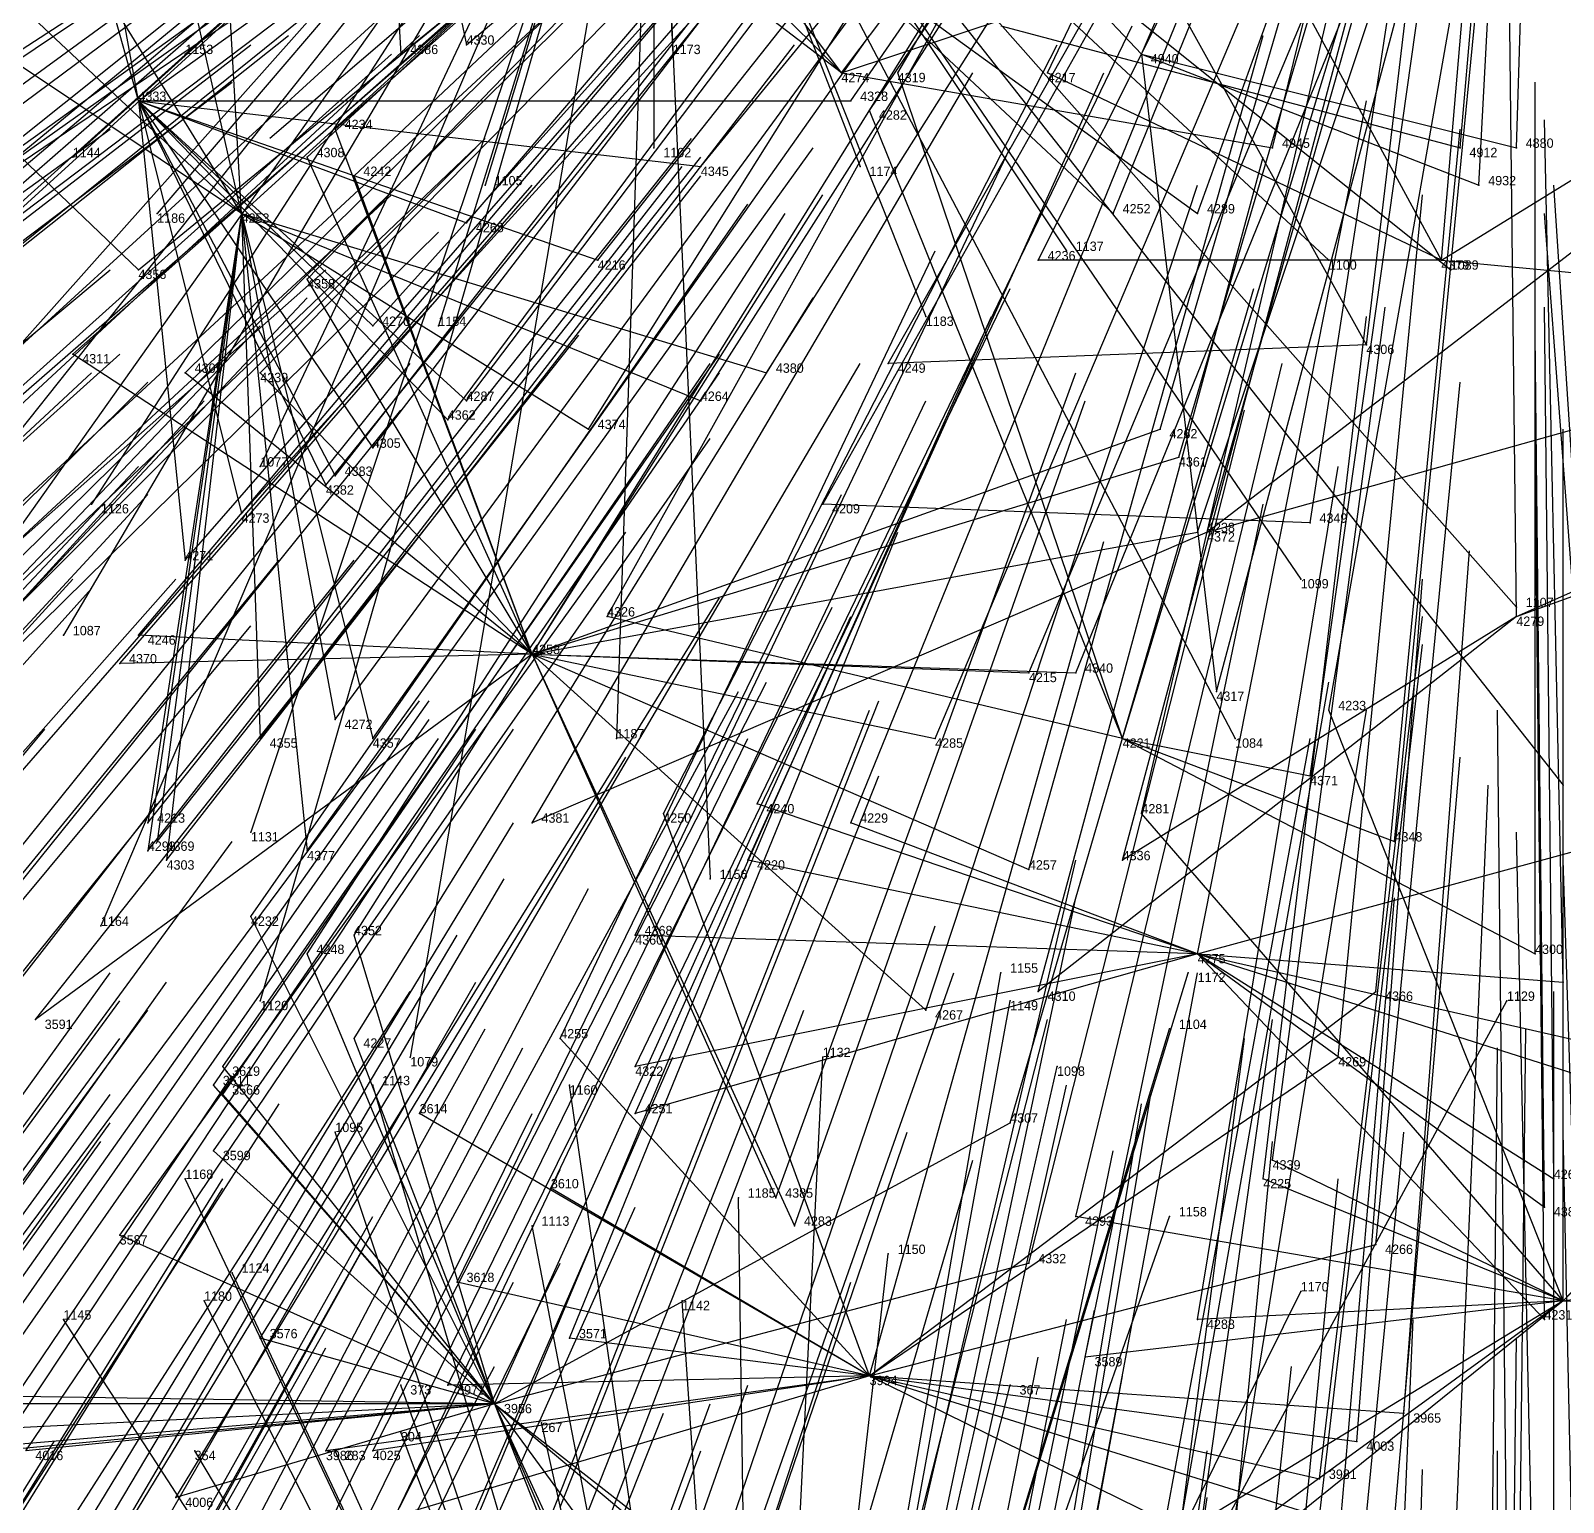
# Model space of a CAD drawing. Extents: x -0.5 to 0.59, y -0.5 to 0.58.
# Drawn here: x -0.1625 to 0.001, y -0.2615 to -0.1045 of the extents above; entities that cross this region are included whole.
import ezdxf

# ---------------------------------------------------------------- set-up
doc = ezdxf.new("R2010")
doc.units = 0
for name, color, linetype in [('Clients', 3, 'CONTINUOUS'), ('Facilities', 3, 'CONTINUOUS'), ('Facilities_lines', 3, 'CONTINUOUS'), ('Normals', 1, 'CONTINUOUS'), ('Source_points', 5, 'CONTINUOUS'), ('Text', 3, 'CONTINUOUS')]:
    doc.layers.add(name, color=color, linetype=linetype)

msp = doc.modelspace()

# ---------------------------------------------------------------- linework, layer by layer
at = {"layer": 'Clients', "color": 5}
for p in [(-0.116, -0.106, -0.394), (-0.146, -0.107, -1.25), (-0.123, -0.107, -0.407), (-0.094, -0.107, -1.25), (-0.07, -0.109, -0.324), (-0.054, -0.109, -0.305), (-0.075, -0.112, -0.336), (-0.073, -0.113, -0.337), (-0.13, -0.115, -0.433), (-0.096, -0.117, -1.25), (-0.03, -0.117, -0.301), (-0.01, -0.117, -0.294), (-0.004, -0.117, -0.291), (-0.158, -0.118, -1.25), (-0.133, -0.118, -0.443), (-0.091, -0.119, -0.376), (-0.074, -0.119, -1.25), (-0.128, -0.12, -0.438), (-0.114, -0.121, -1.25), (-0.008, -0.121, -0.302), (-0.149, -0.124, -1.25), (-0.047, -0.124, -0.33), (-0.038, -0.124, -0.324), (-0.116, -0.125, -0.426), (-0.102, -0.129, -0.412), (-0.055, -0.129, -0.349), (-0.052, -0.128, -1.25), (-0.024, -0.129, -1.25), (-0.151, -0.13, -0.498), (-0.011, -0.13, -1.25), (-0.133, -0.131, -0.468), (-0.067, -0.135, -1.25), (-0.126, -0.136, -0.462), (-0.119, -0.136, -1.25), (-0.158, -0.139, -0.526), (-0.071, -0.14, -0.392), (-0.146, -0.141, -0.507), (-0.138, -0.141, -0.494), (-0.084, -0.141, -0.409), (-0.116, -0.144, -0.463), (-0.091, -0.144, -0.426), (-0.118, -0.146, -0.469), (-0.103, -0.147, -0.448), (-0.042, -0.147, -0.383), (-0.126, -0.149, -0.488), (-0.04, -0.15, -0.389), (-0.138, -0.151, -1.25), (-0.13, -0.152, -0.499), (-0.131, -0.153, -0.505), (-0.156, -0.155, -1.25), (-0.078, -0.155, -0.434), (-0.14, -0.156, -0.524), (-0.038, -0.158, -0.407), (-0.146, -0.161, -0.543), (-0.027, -0.163, -1.25), (-0.004, -0.166, -1.25), (-0.101, -0.167, -0.487), (-0.159, -0.169, -1.25), (-0.151, -0.169, -0.566), (-0.153, -0.172, -0.575), (-0.056, -0.173, -0.455), (-0.051, -0.173, -0.451), (-0.036, -0.175, -0.447), (-0.13, -0.178, -0.551), (-0.024, -0.177, -0.446), (-0.138, -0.18, -0.567), (-0.126, -0.18, -0.55), (-0.1, -0.18, -1.25), (-0.066, -0.18, -0.48), (-0.034, -0.18, -1.25), (-0.026, -0.184, -0.465), (0.001, -0.185, -1.25), (-0.095, -0.188, -0.527), (-0.085, -0.187, -0.514), (-0.044, -0.188, -0.483), (-0.15, -0.189, -0.602), (-0.109, -0.189, -0.544), (-0.075, -0.189, -0.507), (-0.149, -0.191, -0.606), (-0.139, -0.19, -1.25), (-0.017, -0.191, -0.479), (-0.15, -0.192, -0.609), (-0.133, -0.192, -0.585), (-0.148, -0.193, -0.609), (-0.086, -0.193, -0.529), (-0.056, -0.194, -0.504), (-0.046, -0.193, -0.496), (-0.09, -0.195, -1.25), (-0.139, -0.199, -0.607), (-0.155, -0.2, -1.25), (-0.128, -0.201, -0.595), (-0.098, -0.201, -0.559), (-0.098, -0.201, -0.558), (-0.133, -0.203, -0.605), (-0.002, -0.203, -0.507), (-0.059, -0.205, -1.25), (-0.039, -0.205, -1.25), (0.001, -0.206, -0.515), (-0.055, -0.207, -0.537), (-0.019, -0.207, -0.521), (-0.138, -0.208, -1.25), (-0.067, -0.209, -0.549), (-0.058, -0.208, -1.25), (-0.005, -0.208, -1.25), (-0.162, -0.21, -0.663), (-0.128, -0.212, -0.62), (-0.106, -0.212, -0.592), (-0.041, -0.211, -1.25), (-0.122, -0.214, -1.25), (-0.078, -0.214, -1.25), (-0.023, -0.214, -0.539), (-0.142, -0.215, -0.644), (-0.098, -0.215, -0.592), (-0.053, -0.215, -1.25), (-0.143, -0.217, -0.649), (-0.126, -0.217, -1.25), (-0.105, -0.217, -1.25), (-0.142, -0.218, -0.65), (-0.121, -0.22, -0.627), (-0.098, -0.22, -0.602), (-0.13, -0.222, -1.25), (-0.058, -0.221, -0.571), (-0.143, -0.224, -0.665), (-0.03, -0.225, -0.568), (-0.146, -0.227, -1.25), (-0.031, -0.227, -0.573), (0, -0.227, -0.567), (-0.107, -0.228, -0.629), (-0.087, -0.229, -1.25), (-0.083, -0.229, -0.608), (-0.001, -0.23, -0.575), (-0.109, -0.232, -1.25), (-0.081, -0.232, -0.614), (-0.051, -0.231, -0.591), (-0.041, -0.231, -1.25), (-0.153, -0.233, -0.698), (-0.071, -0.235, -1.25), (-0.019, -0.234, -0.588), (-0.141, -0.237, -1.25), (-0.056, -0.236, -0.605), (-0.117, -0.238, -0.662), (-0.144, -0.24, -1.25), (-0.093, -0.24, -1.25), (-0.027, -0.239, -1.25), (-0.159, -0.242, -1.25), (-0.038, -0.242, -0.614), (-0.001, -0.242, -0.605), (-0.138, -0.244, -0.7), (-0.105, -0.244, -0.663), (-0.05, -0.246, -0.628), (-0.123, -0.249, -1.25), (-0.118, -0.249, -0.689), (-0.058, -0.249, -1.25), (-0.108, -0.253, -1.25), (-0.016, -0.252, -0.631), (-0.123, -0.254, -1.25), (-0.021, -0.255, -0.64), (-0.145, -0.256, -1.25), (-0.131, -0.256, -0.72), (-0.13, -0.256, -1.25), (-0.126, -0.256, -0.715), (-0.025, -0.259, -0.65), (-0.147, -0.261, -0.749)]:
    msp.add_point(p, dxfattribs=at)
at = {"layer": 'Facilities', "color": 3}
for p in [(-0.044, -0.107, -0.29), (-0.076, -0.109, -0.333), (-0.151, -0.112, -0.47), (-0.14, -0.124, -0.469), (-0.012, -0.129, -0.324), (-0.02, -0.138, -0.35), (-0.037, -0.158, -0.406), (-0.026, -0.157, -0.397), (-0.004, -0.167, -0.417), (-0.109, -0.171, -0.507), (-0.046, -0.18, -0.466), (-0.038, -0.203, -0.518), (0.001, -0.24, -0.6), (-0.073, -0.248, -0.647), (-0.113, -0.251, -0.689)]:
    msp.add_point(p, dxfattribs=at)
at = {"layer": 'Facilities_lines', "color": 3}
for p, q in [((-0.126, -0.059, -0.347), (-0.116, -0.106, -0.394)), ((-0.126, -0.059, -0.347), (-0.123, -0.107, -0.407)), ((-0.096, -0.062, -1.25), (-0.228, -0.174, -1.25)), ((-0.096, -0.062, -1.25), (-0.225, -0.165, -1.25)), ((-0.096, -0.062, -1.25), (-0.217, -0.171, -1.25)), ((-0.096, -0.062, -1.25), (-0.208, -0.203, -1.25)), ((-0.096, -0.062, -1.25), (-0.206, -0.158, -1.25)), ((-0.096, -0.062, -1.25), (-0.206, -0.136, -1.25)), ((-0.096, -0.062, -1.25), (-0.186, -0.189, -1.25)), ((-0.096, -0.062, -1.25), (-0.181, -0.132, -1.25)), ((-0.096, -0.062, -1.25), (-0.177, -0.153, -1.25)), ((-0.096, -0.062, -1.25), (-0.174, -0.133, -1.25)), ((-0.151, -0.112, -0.47), (-0.165, -0.062, -0.441)), ((-0.151, -0.112, -0.47), (-0.16, -0.062, -0.43)), ((-0.096, -0.062, -1.25), (-0.159, -0.169, -1.25)), ((-0.096, -0.062, -1.25), (-0.158, -0.118, -1.25)), ((-0.096, -0.062, -1.25), (-0.156, -0.155, -1.25)), ((-0.096, -0.062, -1.25), (-0.155, -0.2, -1.25)), ((-0.096, -0.062, -1.25), (-0.149, -0.124, -1.25)), ((-0.096, -0.062, -1.25), (-0.146, -0.107, -1.25)), ((-0.096, -0.062, -1.25), (-0.139, -0.19, -1.25)), ((-0.096, -0.062, -1.25), (-0.138, -0.151, -1.25)), ((-0.096, -0.062, -1.25), (-0.138, -0.208, -1.25)), ((-0.096, -0.062, -1.25), (-0.122, -0.214, -1.25)), ((-0.096, -0.062, -1.25), (-0.119, -0.136, -1.25)), ((-0.096, -0.062, -1.25), (-0.114, -0.121, -1.25)), ((-0.096, -0.062, -1.25), (-0.1, -0.18, -1.25)), ((-0.096, -0.062, -1.25), (-0.034, -0.18, -1.25)), ((-0.096, -0.062, -1.25), (-0.011, -0.13, -1.25)), ((-0.096, -0.062, -1.25), (-0.027, -0.163, -1.25)), ((-0.096, -0.062, -1.25), (-0.024, -0.129, -1.25)), ((-0.096, -0.062, -1.25), (-0.096, -0.117, -1.25)), ((-0.096, -0.062, -1.25), (-0.004, -0.166, -1.25)), ((-0.096, -0.062, -1.25), (-0.052, -0.128, -1.25)), ((-0.096, -0.062, -1.25), (-0.09, -0.195, -1.25)), ((-0.096, -0.062, -1.25), (0.001, -0.185, -1.25)), ((-0.096, -0.062, -1.25), (-0.094, -0.107, -1.25)), ((-0.096, -0.062, -1.25), (-0.074, -0.119, -1.25)), ((-0.096, -0.062, -1.25), (-0.067, -0.135, -1.25)), ((-0.076, -0.109, -0.333), (-0.108, -0.066, -0.316)), ((-0.044, -0.107, -0.29), (-0.079, -0.07, -0.263)), ((-0.012, -0.129, -0.324), (-0.044, -0.07, -0.206)), ((-0.14, -0.124, -0.469), (-0.152, -0.071, -0.42)), ((-0.14, -0.124, -0.469), (-0.143, -0.072, -0.401)), ((-0.076, -0.109, -0.333), (-0.11, -0.075, -0.332)), ((-0.14, -0.124, -0.469), (-0.169, -0.077, -0.465)), ((-0.076, -0.109, -0.333), (-0.11, -0.083, -0.343)), ((-0.02, -0.138, -0.35), (-0.05, -0.084, -0.244)), ((-0.197, -0.086, -0.538), (-0.151, -0.13, -0.498)), ((-0.14, -0.124, -0.469), (-0.173, -0.093, -0.492)), ((-0.076, -0.109, -0.333), (-0.028, -0.093, -0.244)), ((-0.078, -0.095, -0.307), (-0.047, -0.124, -0.33)), ((-0.078, -0.095, -0.307), (-0.038, -0.124, -0.324)), ((-0.14, -0.124, -0.469), (-0.179, -0.098, -0.51)), ((-0.012, -0.129, -0.324), (0.035, -0.1, -0.264)), ((-0.059, -0.104, -0.299), (-0.01, -0.117, -0.294)), ((-0.044, -0.107, -0.29), (-0.036, -0.175, -0.447)), ((-0.044, -0.107, -0.29), (-0.008, -0.121, -0.302)), ((-0.044, -0.107, -0.29), (-0.004, -0.117, -0.291)), ((-0.076, -0.109, -0.333), (-0.03, -0.117, -0.301)), ((-0.046, -0.18, -0.466), (-0.07, -0.109, -0.324)), ((-0.012, -0.129, -0.324), (-0.054, -0.109, -0.305)), ((-0.151, -0.112, -0.47), (-0.116, -0.125, -0.426)), ((-0.151, -0.112, -0.47), (-0.126, -0.136, -0.462)), ((-0.151, -0.112, -0.47), (-0.146, -0.161, -0.543)), ((-0.151, -0.112, -0.47), (-0.14, -0.156, -0.524)), ((-0.151, -0.112, -0.47), (-0.075, -0.112, -0.336)), ((-0.151, -0.112, -0.47), (-0.102, -0.129, -0.412)), ((-0.151, -0.112, -0.47), (-0.116, -0.144, -0.463)), ((-0.151, -0.112, -0.47), (-0.126, -0.149, -0.488)), ((-0.151, -0.112, -0.47), (-0.091, -0.119, -0.376)), ((-0.151, -0.112, -0.47), (-0.118, -0.146, -0.469)), ((-0.151, -0.112, -0.47), (-0.131, -0.153, -0.505)), ((-0.151, -0.112, -0.47), (-0.13, -0.152, -0.499)), ((-0.046, -0.18, -0.466), (-0.073, -0.113, -0.337)), ((-0.109, -0.171, -0.507), (-0.13, -0.115, -0.433)), ((-0.037, -0.158, -0.406), (0.019, -0.115, -0.292)), ((-0.109, -0.171, -0.507), (-0.133, -0.118, -0.443)), ((-0.109, -0.171, -0.507), (-0.128, -0.12, -0.438)), ((-0.14, -0.124, -0.469), (-0.15, -0.189, -0.602)), ((-0.14, -0.124, -0.469), (-0.15, -0.192, -0.609)), ((-0.14, -0.124, -0.469), (-0.149, -0.191, -0.606)), ((-0.14, -0.124, -0.469), (-0.148, -0.193, -0.609)), ((-0.14, -0.124, -0.469), (-0.091, -0.144, -0.426)), ((-0.14, -0.124, -0.469), (-0.13, -0.178, -0.551)), ((-0.14, -0.124, -0.469), (-0.138, -0.18, -0.567)), ((-0.14, -0.124, -0.469), (-0.126, -0.18, -0.55)), ((-0.14, -0.124, -0.469), (-0.103, -0.147, -0.448)), ((-0.14, -0.124, -0.469), (-0.133, -0.192, -0.585)), ((-0.14, -0.124, -0.469), (-0.084, -0.141, -0.409)), ((-0.012, -0.129, -0.324), (-0.055, -0.129, -0.349)), ((-0.012, -0.129, -0.324), (0.041, -0.134, -0.349)), ((-0.109, -0.171, -0.507), (-0.133, -0.131, -0.468)), ((-0.02, -0.138, -0.35), (-0.071, -0.14, -0.392)), ((-0.109, -0.171, -0.507), (-0.158, -0.139, -0.526)), ((-0.004, -0.167, -0.417), (0.057, -0.14, -0.378)), ((-0.109, -0.171, -0.507), (-0.146, -0.141, -0.507)), ((-0.109, -0.171, -0.507), (-0.138, -0.141, -0.494)), ((-0.037, -0.158, -0.406), (0.02, -0.142, -0.358)), ((-0.004, -0.167, -0.417), (0.06, -0.144, -0.39)), ((-0.109, -0.171, -0.507), (-0.042, -0.147, -0.383)), ((-0.109, -0.171, -0.507), (-0.04, -0.15, -0.389)), ((-0.026, -0.157, -0.397), (-0.078, -0.155, -0.434)), ((-0.109, -0.171, -0.507), (-0.038, -0.158, -0.407)), ((-0.037, -0.158, -0.406), (-0.109, -0.189, -0.544)), ((-0.046, -0.18, -0.466), (-0.101, -0.167, -0.487)), ((-0.004, -0.167, -0.417), (-0.055, -0.207, -0.537)), ((-0.004, -0.167, -0.417), (-0.046, -0.193, -0.496)), ((-0.109, -0.171, -0.507), (-0.151, -0.169, -0.566)), ((-0.109, -0.171, -0.507), (-0.162, -0.21, -0.663)), ((-0.109, -0.171, -0.507), (-0.153, -0.172, -0.575)), ((-0.109, -0.171, -0.507), (-0.056, -0.173, -0.455)), ((-0.109, -0.171, -0.507), (-0.056, -0.194, -0.504)), ((-0.109, -0.171, -0.507), (-0.067, -0.209, -0.549)), ((-0.109, -0.171, -0.507), (-0.081, -0.232, -0.614)), ((-0.109, -0.171, -0.507), (-0.066, -0.18, -0.48)), ((-0.109, -0.171, -0.507), (-0.051, -0.173, -0.451)), ((-0.109, -0.171, -0.507), (-0.083, -0.229, -0.608)), ((0.001, -0.24, -0.6), (-0.024, -0.177, -0.446)), ((-0.046, -0.18, -0.466), (-0.002, -0.203, -0.507)), ((-0.046, -0.18, -0.466), (-0.017, -0.191, -0.479)), ((-0.046, -0.18, -0.466), (-0.026, -0.184, -0.465)), ((-0.073, -0.248, -0.647), (-0.095, -0.188, -0.527)), ((-0.038, -0.203, -0.518), (-0.085, -0.187, -0.514)), ((0.001, -0.24, -0.6), (-0.044, -0.188, -0.483)), ((-0.038, -0.203, -0.518), (-0.075, -0.189, -0.507)), ((-0.038, -0.203, -0.518), (0.006, -0.191, -0.479)), ((-0.038, -0.203, -0.518), (-0.086, -0.193, -0.529)), ((-0.113, -0.251, -0.689), (-0.139, -0.199, -0.607)), ((-0.113, -0.251, -0.689), (-0.128, -0.201, -0.595)), ((-0.038, -0.203, -0.518), (-0.098, -0.201, -0.559)), ((-0.038, -0.203, -0.518), (-0.098, -0.201, -0.558)), ((0.001, -0.24, -0.6), (0.038, -0.201, -0.51)), ((0.001, -0.24, -0.6), (0.038, -0.202, -0.513)), ((-0.113, -0.251, -0.689), (-0.133, -0.203, -0.605)), ((-0.038, -0.203, -0.518), (-0.098, -0.22, -0.602)), ((-0.038, -0.203, -0.518), (-0.098, -0.215, -0.592)), ((-0.038, -0.203, -0.518), (0.006, -0.213, -0.533)), ((-0.038, -0.203, -0.518), (-0.001, -0.242, -0.605)), ((-0.038, -0.203, -0.518), (0.001, -0.206, -0.515)), ((-0.038, -0.203, -0.518), (0, -0.227, -0.567)), ((-0.038, -0.203, -0.518), (0.006, -0.217, -0.542)), ((-0.038, -0.203, -0.518), (-0.001, -0.23, -0.575)), ((-0.085, -0.356, -1.25), (-0.059, -0.205, -1.25)), ((-0.085, -0.356, -1.25), (-0.039, -0.205, -1.25)), ((-0.073, -0.248, -0.647), (-0.019, -0.207, -0.521)), ((-0.085, -0.356, -1.25), (-0.005, -0.208, -1.25)), ((-0.085, -0.356, -1.25), (-0.058, -0.208, -1.25)), ((-0.113, -0.251, -0.689), (-0.128, -0.212, -0.62)), ((-0.073, -0.248, -0.647), (-0.106, -0.212, -0.592)), ((-0.085, -0.356, -1.25), (-0.041, -0.211, -1.25)), ((-0.085, -0.356, -1.25), (-0.078, -0.214, -1.25)), ((-0.073, -0.248, -0.647), (-0.023, -0.214, -0.539)), ((-0.113, -0.251, -0.689), (-0.142, -0.215, -0.644)), ((-0.085, -0.356, -1.25), (-0.053, -0.215, -1.25)), ((-0.113, -0.251, -0.689), (-0.143, -0.217, -0.649)), ((-0.085, -0.356, -1.25), (-0.126, -0.217, -1.25)), ((-0.085, -0.356, -1.25), (-0.105, -0.217, -1.25)), ((-0.113, -0.251, -0.689), (-0.142, -0.218, -0.65)), ((-0.073, -0.248, -0.647), (-0.121, -0.22, -0.627)), ((-0.085, -0.356, -1.25), (-0.13, -0.222, -1.25)), ((-0.113, -0.251, -0.689), (-0.058, -0.221, -0.571)), ((-0.113, -0.251, -0.689), (-0.143, -0.224, -0.665)), ((0.001, -0.24, -0.6), (-0.03, -0.225, -0.568)), ((-0.085, -0.356, -1.25), (-0.146, -0.227, -1.25)), ((0.001, -0.24, -0.6), (-0.031, -0.227, -0.573)), ((-0.073, -0.248, -0.647), (-0.107, -0.228, -0.629)), ((-0.085, -0.356, -1.25), (-0.087, -0.229, -1.25)), ((-0.085, -0.356, -1.25), (-0.109, -0.232, -1.25)), ((-0.085, -0.356, -1.25), (-0.041, -0.231, -1.25)), ((0.001, -0.24, -0.6), (-0.051, -0.231, -0.591)), ((-0.113, -0.251, -0.689), (-0.153, -0.233, -0.698)), ((0.001, -0.24, -0.6), (0.049, -0.233, -0.596)), ((-0.085, -0.356, -1.25), (-0.071, -0.235, -1.25)), ((-0.073, -0.248, -0.647), (-0.019, -0.234, -0.588)), ((-0.085, -0.356, -1.25), (-0.141, -0.237, -1.25)), ((-0.113, -0.251, -0.689), (-0.056, -0.236, -0.605)), ((-0.073, -0.248, -0.647), (-0.117, -0.238, -0.662)), ((-0.085, -0.356, -1.25), (-0.144, -0.24, -1.25)), ((-0.085, -0.356, -1.25), (-0.093, -0.24, -1.25)), ((-0.085, -0.356, -1.25), (-0.027, -0.239, -1.25)), ((0.001, -0.24, -0.6), (-0.05, -0.246, -0.628)), ((0.001, -0.24, -0.6), (-0.043, -0.272, -0.687)), ((0.001, -0.24, -0.6), (-0.04, -0.265, -0.671)), ((0.001, -0.24, -0.6), (-0.038, -0.242, -0.614)), ((0.001, -0.24, -0.6), (-0.035, -0.269, -0.677)), ((0.001, -0.24, -0.6), (0.045, -0.241, -0.613)), ((-0.085, -0.356, -1.25), (-0.159, -0.242, -1.25)), ((-0.113, -0.251, -0.689), (-0.138, -0.244, -0.7)), ((-0.073, -0.248, -0.647), (-0.105, -0.244, -0.663)), ((-0.073, -0.248, -0.647), (-0.131, -0.256, -0.72)), ((-0.073, -0.248, -0.647), (-0.127, -0.264, -0.731)), ((-0.073, -0.248, -0.647), (-0.126, -0.256, -0.715)), ((-0.073, -0.248, -0.647), (-0.118, -0.249, -0.689)), ((-0.073, -0.248, -0.647), (-0.018, -0.275, -0.688)), ((-0.073, -0.248, -0.647), (-0.025, -0.259, -0.65)), ((-0.073, -0.248, -0.647), (-0.016, -0.252, -0.631)), ((-0.073, -0.248, -0.647), (-0.021, -0.255, -0.64)), ((-0.073, -0.248, -0.647), (-0.025, -0.263, -0.66)), ((-0.113, -0.251, -0.689), (-0.176, -0.25, -0.764)), ((-0.085, -0.356, -1.25), (-0.123, -0.249, -1.25)), ((-0.085, -0.356, -1.25), (-0.058, -0.249, -1.25)), ((-0.113, -0.251, -0.689), (-0.173, -0.251, -0.763)), ((-0.113, -0.251, -0.689), (-0.173, -0.254, -0.768)), ((-0.113, -0.251, -0.689), (-0.172, -0.256, -0.772)), ((-0.113, -0.251, -0.689), (-0.166, -0.256, -0.764)), ((-0.113, -0.251, -0.689), (-0.163, -0.256, -0.759)), ((-0.113, -0.251, -0.689), (-0.147, -0.261, -0.749)), ((-0.113, -0.251, -0.689), (-0.096, -0.288, -0.759)), ((-0.113, -0.251, -0.689), (-0.088, -0.314, -0.815)), ((-0.113, -0.251, -0.689), (-0.07, -0.287, -0.739)), ((-0.113, -0.251, -0.689), (-0.095, -0.293, -0.77)), ((-0.113, -0.251, -0.689), (-0.072, -0.307, -0.789)), ((-0.113, -0.251, -0.689), (-0.072, -0.283, -0.729)), ((-0.085, -0.356, -1.25), (-0.108, -0.253, -1.25)), ((-0.085, -0.356, -1.25), (-0.123, -0.254, -1.25)), ((-0.085, -0.356, -1.25), (-0.145, -0.256, -1.25)), ((-0.085, -0.356, -1.25), (-0.13, -0.256, -1.25))]:
    msp.add_line(p, q, dxfattribs=at)
at = {"layer": 'Normals', "color": 1}
for p, q in [((-0.044, -0.107, -0.29), (-0.008, -0.023, -0.33)), ((-0.01, -0.117, -0.294), (-0.002, -0.024, -0.33)), ((-0.004, -0.117, -0.291), (-0.001, -0.023, -0.327)), ((-0.054, -0.109, -0.305), (-0.015, -0.027, -0.346)), ((-0.03, -0.117, -0.301), (-0.008, -0.027, -0.34)), ((-0.008, -0.121, -0.302), (-0.003, -0.027, -0.337)), ((-0.07, -0.109, -0.324), (-0.023, -0.029, -0.362)), ((-0.076, -0.109, -0.333), (-0.02, -0.035, -0.369)), ((-0.075, -0.112, -0.336), (-0.022, -0.035, -0.372)), ((-0.073, -0.113, -0.337), (-0.021, -0.036, -0.373)), ((-0.012, -0.129, -0.324), (-0.004, -0.036, -0.361)), ((-0.047, -0.124, -0.33), (-0.012, -0.038, -0.369)), ((-0.038, -0.124, -0.324), (-0.007, -0.038, -0.364)), ((-0.116, -0.106, -0.394), (-0.046, -0.047, -0.432)), ((-0.055, -0.129, -0.349), (-0.014, -0.047, -0.39)), ((-0.02, -0.138, -0.35), (-0.009, -0.046, -0.387)), ((-0.123, -0.107, -0.407), (-0.052, -0.049, -0.448)), ((-0.091, -0.119, -0.376), (-0.033, -0.048, -0.414)), ((-0.133, -0.118, -0.443), (-0.065, -0.055, -0.482)), ((-0.13, -0.115, -0.433), (-0.061, -0.054, -0.473)), ((-0.068, -0.057, -0.222), (-0.137, -0.116, -0.18)), ((-0.128, -0.12, -0.438), (-0.061, -0.057, -0.478)), ((-0.116, -0.125, -0.426), (-0.057, -0.056, -0.468)), ((-0.102, -0.129, -0.412), (-0.045, -0.057, -0.45)), ((-0.151, -0.112, -0.47), (-0.076, -0.058, -0.508)), ((-0.042, -0.147, -0.383), (-0.016, -0.058, -0.421)), ((-0.071, -0.14, -0.392), (-0.025, -0.059, -0.43)), ((-0.14, -0.124, -0.469), (-0.072, -0.062, -0.507)), ((-0.084, -0.141, -0.409), (-0.034, -0.062, -0.446)), ((-0.04, -0.15, -0.389), (-0.014, -0.062, -0.427)), ((-0.175, -0.114, -0.522), (-0.098, -0.064, -0.56)), ((-0.133, -0.131, -0.468), (-0.069, -0.065, -0.506)), ((-0.126, -0.136, -0.462), (-0.064, -0.067, -0.501)), ((-0.091, -0.144, -0.426), (-0.042, -0.067, -0.467)), ((-0.026, -0.157, -0.397), (-0.012, -0.066, -0.436)), ((-0.116, -0.144, -0.463), (-0.06, -0.07, -0.5)), ((-0.103, -0.147, -0.448), (-0.054, -0.069, -0.487)), ((-0.037, -0.158, -0.406), (-0.012, -0.07, -0.445)), ((-0.151, -0.13, -0.498), (-0.079, -0.071, -0.534)), ((-0.038, -0.158, -0.407), (-0.009, -0.071, -0.446)), ((-0.185, -0.126, -0.56), (-0.111, -0.072, -0.599)), ((-0.118, -0.146, -0.469), (-0.063, -0.072, -0.508)), ((-0.146, -0.141, -0.507), (-0.079, -0.075, -0.543)), ((-0.138, -0.141, -0.494), (-0.073, -0.075, -0.53)), ((-0.078, -0.155, -0.434), (-0.033, -0.075, -0.473)), ((-0.126, -0.149, -0.488), (-0.07, -0.076, -0.526)), ((-0.004, -0.167, -0.417), (-0.005, -0.076, -0.458)), ((-0.158, -0.139, -0.526), (-0.088, -0.077, -0.562)), ((-0.178, -0.135, -0.558), (-0.104, -0.079, -0.596)), ((-0.13, -0.152, -0.499), (-0.073, -0.079, -0.537)), ((-0.131, -0.153, -0.505), (-0.073, -0.081, -0.543)), ((-0.198, -0.138, -0.603), (-0.124, -0.083, -0.642)), ((-0.183, -0.143, -0.581), (-0.111, -0.085, -0.62)), ((-0.036, -0.175, -0.447), (-0.012, -0.085, -0.482)), ((-0.101, -0.167, -0.487), (-0.056, -0.086, -0.526)), ((-0.024, -0.177, -0.446), (-0.008, -0.086, -0.484)), ((-0.14, -0.156, -0.524), (-0.078, -0.088, -0.562)), ((-0.056, -0.173, -0.455), (-0.02, -0.087, -0.492)), ((-0.051, -0.173, -0.451), (-0.016, -0.087, -0.488)), ((-0.146, -0.161, -0.543), (-0.085, -0.091, -0.581)), ((-0.046, -0.18, -0.466), (-0.019, -0.091, -0.501)), ((-0.204, -0.146, -0.628), (-0.129, -0.092, -0.666)), ((-0.109, -0.171, -0.507), (-0.06, -0.092, -0.545)), ((-0.026, -0.184, -0.465), (-0.013, -0.092, -0.502)), ((-0.168, -0.159, -0.579), (-0.1, -0.096, -0.617)), ((-0.066, -0.18, -0.48), (-0.03, -0.095, -0.518)), ((-0.151, -0.169, -0.566), (-0.091, -0.098, -0.603)), ((-0.044, -0.188, -0.483), (-0.023, -0.098, -0.52)), ((-0.213, -0.153, -0.656), (-0.137, -0.099, -0.693)), ((-0.017, -0.191, -0.479), (-0.008, -0.099, -0.517)), ((-0.216, -0.154, -0.664), (-0.139, -0.102, -0.701)), ((-0.193, -0.165, -0.633), (-0.124, -0.102, -0.671)), ((-0.186, -0.163, -0.618), (-0.116, -0.102, -0.656)), ((-0.171, -0.168, -0.598), (-0.104, -0.102, -0.635)), ((-0.153, -0.172, -0.575), (-0.092, -0.102, -0.612)), ((-0.13, -0.178, -0.551), (-0.075, -0.103, -0.589)), ((-0.075, -0.189, -0.507), (-0.04, -0.103, -0.545)), ((-0.046, -0.193, -0.496), (-0.022, -0.103, -0.534)), ((-0.085, -0.187, -0.514), (-0.045, -0.104, -0.552)), ((-0.213, -0.163, -0.67), (-0.139, -0.106, -0.707)), ((-0.208, -0.163, -0.66), (-0.135, -0.105, -0.697)), ((-0.189, -0.168, -0.632), (-0.121, -0.105, -0.669)), ((-0.138, -0.18, -0.567), (-0.081, -0.106, -0.604)), ((-0.126, -0.18, -0.55), (-0.073, -0.105, -0.588)), ((-0.095, -0.188, -0.527), (-0.053, -0.106, -0.565)), ((-0.056, -0.194, -0.504), (-0.031, -0.105, -0.542)), ((-0.193, -0.169, -0.641), (-0.124, -0.107, -0.679)), ((-0.146, -0.107, -1.25), (-0.146, -0.107, -1.15)), ((-0.094, -0.107, -1.25), (-0.094, -0.107, -1.15)), ((-0.109, -0.189, -0.544), (-0.062, -0.109, -0.583)), ((-0.086, -0.193, -0.529), (-0.048, -0.109, -0.568)), ((-0.215, -0.166, -0.679), (-0.141, -0.11, -0.715)), ((-0.002, -0.203, -0.507), (-0.002, -0.11, -0.544)), ((-0.038, -0.203, -0.518), (-0.02, -0.112, -0.555)), ((0.001, -0.206, -0.515), (-0.001, -0.114, -0.554)), ((-0.229, -0.169, -0.712), (-0.154, -0.115, -0.749)), ((-0.181, -0.18, -0.638), (-0.114, -0.116, -0.676)), ((-0.15, -0.189, -0.602), (-0.092, -0.116, -0.639)), ((-0.019, -0.207, -0.521), (-0.01, -0.115, -0.558)), ((-0.18, -0.182, -0.641), (-0.115, -0.117, -0.679)), ((-0.133, -0.192, -0.585), (-0.079, -0.117, -0.623)), ((-0.098, -0.201, -0.559), (-0.058, -0.117, -0.596)), ((-0.098, -0.201, -0.558), (-0.058, -0.117, -0.596)), ((-0.096, -0.117, -1.25), (-0.096, -0.117, -1.15)), ((-0.158, -0.118, -1.25), (-0.158, -0.118, -1.15)), ((-0.15, -0.192, -0.609), (-0.093, -0.119, -0.645)), ((-0.149, -0.191, -0.606), (-0.091, -0.118, -0.643)), ((-0.074, -0.119, -1.25), (-0.074, -0.119, -1.15)), ((-0.055, -0.207, -0.537), (-0.031, -0.118, -0.573)), ((-0.17, -0.191, -0.638), (-0.109, -0.121, -0.676)), ((-0.148, -0.193, -0.609), (-0.091, -0.12, -0.646)), ((-0.114, -0.121, -1.25), (-0.114, -0.121, -1.15)), ((-0.067, -0.209, -0.549), (-0.038, -0.121, -0.586)), ((0.006, -0.213, -0.533), (0, -0.121, -0.572)), ((-0.192, -0.185, -0.666), (-0.124, -0.122, -0.704)), ((-0.128, -0.201, -0.595), (-0.078, -0.122, -0.632)), ((-0.023, -0.214, -0.539), (-0.014, -0.122, -0.577)), ((-0.149, -0.124, -1.25), (-0.149, -0.124, -1.15)), ((-0.139, -0.199, -0.607), (-0.086, -0.123, -0.644)), ((-0.133, -0.203, -0.605), (-0.082, -0.124, -0.642)), ((0.006, -0.217, -0.542), (-0.001, -0.124, -0.58)), ((-0.185, -0.191, -0.665), (-0.119, -0.126, -0.703)), ((-0.106, -0.212, -0.592), (-0.066, -0.128, -0.63)), ((-0.052, -0.128, -1.25), (-0.052, -0.128, -1.15)), ((-0.024, -0.129, -1.25), (-0.024, -0.129, -1.15)), ((-0.226, -0.19, -0.737), (-0.154, -0.13, -0.774)), ((-0.2, -0.191, -0.691), (-0.131, -0.13, -0.73)), ((-0.011, -0.13, -1.25), (-0.011, -0.13, -1.15)), ((-0.098, -0.215, -0.592), (-0.058, -0.132, -0.63)), ((-0.058, -0.221, -0.571), (-0.032, -0.132, -0.607)), ((-0.197, -0.201, -0.703), (-0.133, -0.133, -0.74)), ((-0.128, -0.212, -0.62), (-0.079, -0.133, -0.656)), ((-0.03, -0.225, -0.568), (-0.018, -0.134, -0.606)), ((0, -0.227, -0.567), (-0.001, -0.134, -0.605)), ((-0.098, -0.22, -0.602), (-0.06, -0.135, -0.639)), ((-0.067, -0.135, -1.25), (-0.067, -0.135, -1.15)), ((-0.031, -0.227, -0.573), (-0.02, -0.135, -0.611)), ((-0.202, -0.203, -0.716), (-0.138, -0.136, -0.754)), ((-0.162, -0.21, -0.663), (-0.104, -0.137, -0.699)), ((-0.119, -0.136, -1.25), (-0.119, -0.136, -1.15)), ((-0.001, -0.23, -0.575), (-0.002, -0.137, -0.613)), ((-0.222, -0.201, -0.748), (-0.153, -0.139, -0.786)), ((-0.18, -0.212, -0.694), (-0.122, -0.14, -0.732)), ((-0.143, -0.217, -0.649), (-0.09, -0.14, -0.685)), ((-0.142, -0.215, -0.644), (-0.089, -0.139, -0.681)), ((-0.121, -0.22, -0.627), (-0.074, -0.14, -0.665)), ((-0.051, -0.231, -0.591), (-0.029, -0.14, -0.628)), ((-0.224, -0.204, -0.758), (-0.156, -0.141, -0.795)), ((-0.216, -0.207, -0.748), (-0.15, -0.142, -0.786)), ((-0.142, -0.218, -0.65), (-0.089, -0.141, -0.686)), ((-0.083, -0.229, -0.608), (-0.051, -0.141, -0.645)), ((-0.019, -0.234, -0.588), (-0.01, -0.142, -0.625)), ((-0.207, -0.213, -0.742), (-0.144, -0.144, -0.779)), ((-0.181, -0.217, -0.706), (-0.123, -0.145, -0.745)), ((-0.107, -0.228, -0.629), (-0.067, -0.144, -0.666)), ((-0.081, -0.232, -0.614), (-0.05, -0.144, -0.651)), ((-0.056, -0.236, -0.605), (-0.033, -0.145, -0.642)), ((0.001, -0.24, -0.6), (0.001, -0.147, -0.638)), ((-0.143, -0.224, -0.665), (-0.09, -0.148, -0.701)), ((-0.001, -0.242, -0.605), (-0.002, -0.15, -0.643)), ((-0.215, -0.219, -0.768), (-0.151, -0.151, -0.804)), ((-0.138, -0.151, -1.25), (-0.138, -0.151, -1.15)), ((-0.038, -0.242, -0.614), (-0.023, -0.151, -0.651)), ((-0.213, -0.222, -0.77), (-0.15, -0.154, -0.807)), ((-0.156, -0.155, -1.25), (-0.156, -0.155, -1.15)), ((-0.117, -0.238, -0.662), (-0.076, -0.154, -0.7)), ((-0.05, -0.246, -0.628), (-0.031, -0.155, -0.665)), ((-0.153, -0.233, -0.698), (-0.099, -0.158, -0.735)), ((-0.105, -0.244, -0.663), (-0.07, -0.158, -0.702)), ((-0.073, -0.248, -0.647), (-0.048, -0.159, -0.684)), ((-0.016, -0.252, -0.631), (-0.009, -0.16, -0.67)), ((-0.195, -0.233, -0.759), (-0.136, -0.161, -0.797)), ((-0.186, -0.233, -0.745), (-0.128, -0.161, -0.783)), ((-0.221, -0.232, -0.799), (-0.158, -0.163, -0.837)), ((-0.209, -0.233, -0.782), (-0.147, -0.163, -0.818)), ((-0.027, -0.163, -1.25), (-0.027, -0.163, -1.15)), ((-0.021, -0.255, -0.64), (-0.014, -0.163, -0.679)), ((-0.218, -0.233, -0.797), (-0.156, -0.164, -0.835)), ((-0.138, -0.244, -0.7), (-0.089, -0.165, -0.737)), ((-0.118, -0.249, -0.689), (-0.077, -0.166, -0.726)), ((-0.004, -0.166, -1.25), (-0.004, -0.166, -1.15)), ((-0.199, -0.24, -0.778), (-0.139, -0.168, -0.815)), ((-0.113, -0.251, -0.689), (-0.075, -0.167, -0.726)), ((-0.025, -0.259, -0.65), (-0.014, -0.167, -0.687)), ((-0.159, -0.169, -1.25), (-0.159, -0.169, -1.15)), ((-0.025, -0.263, -0.66), (-0.014, -0.17, -0.697)), ((-0.126, -0.256, -0.715), (-0.084, -0.174, -0.752)), ((-0.04, -0.265, -0.671), (-0.024, -0.174, -0.708)), ((-0.176, -0.25, -0.764), (-0.121, -0.176, -0.802)), ((-0.173, -0.251, -0.763), (-0.12, -0.176, -0.801)), ((-0.131, -0.256, -0.72), (-0.087, -0.175, -0.757)), ((-0.106, -0.262, -0.707), (-0.072, -0.176, -0.744)), ((-0.173, -0.254, -0.768), (-0.12, -0.178, -0.806)), ((-0.107, -0.263, -0.71), (-0.073, -0.177, -0.748)), ((-0.035, -0.269, -0.677), (-0.02, -0.177, -0.714)), ((-0.005, -0.269, -0.674), (-0.006, -0.177, -0.711)), ((-0.22, -0.25, -0.833), (-0.161, -0.179, -0.871)), ((-0.166, -0.256, -0.764), (-0.115, -0.179, -0.802)), ((-0.163, -0.256, -0.759), (-0.111, -0.179, -0.797)), ((-0.172, -0.256, -0.772), (-0.119, -0.18, -0.81)), ((-0.127, -0.264, -0.731), (-0.086, -0.18, -0.768)), ((-0.1, -0.18, -1.25), (-0.1, -0.18, -1.15)), ((-0.043, -0.272, -0.687), (-0.026, -0.18, -0.724)), ((-0.034, -0.18, -1.25), (-0.034, -0.18, -1.15)), ((-0.147, -0.261, -0.749), (-0.099, -0.182, -0.787)), ((-0.018, -0.275, -0.688), (-0.01, -0.182, -0.725)), ((-0.106, -0.27, -0.726), (-0.072, -0.184, -0.764)), ((-0.011, -0.278, -0.695), (-0.007, -0.185, -0.732)), ((0.001, -0.185, -1.25), (0.001, -0.185, -1.15)), ((-0.206, -0.26, -0.829), (-0.149, -0.187, -0.866)), ((-0.119, -0.273, -0.744), (-0.083, -0.187, -0.781)), ((-0.159, -0.268, -0.779), (-0.111, -0.189, -0.816)), ((-0.196, -0.266, -0.826), (-0.141, -0.191, -0.863)), ((-0.139, -0.19, -1.25), (-0.139, -0.19, -1.15)), ((-0.002, -0.282, -0.706), (-0.004, -0.19, -0.743)), ((-0.072, -0.283, -0.729), (-0.051, -0.193, -0.768)), ((0.004, -0.286, -0.714), (0.001, -0.193, -0.751)), ((-0.159, -0.275, -0.793), (-0.112, -0.195, -0.831)), ((-0.146, -0.278, -0.785), (-0.103, -0.196, -0.822)), ((-0.09, -0.195, -1.25), (-0.09, -0.195, -1.15)), ((-0.07, -0.287, -0.739), (-0.051, -0.197, -0.777)), ((-0.025, -0.29, -0.727), (-0.017, -0.197, -0.765)), ((-0.164, -0.28, -0.812), (-0.117, -0.201, -0.851)), ((-0.155, -0.2, -1.25), (-0.155, -0.2, -1.15)), ((-0.096, -0.288, -0.759), (-0.066, -0.2, -0.796)), ((-0.208, -0.28, -0.871), (-0.154, -0.205, -0.91)), ((-0.202, -0.282, -0.867), (-0.148, -0.206, -0.905)), ((-0.161, -0.286, -0.821), (-0.115, -0.206, -0.859)), ((-0.095, -0.293, -0.77), (-0.064, -0.205, -0.807)), ((-0.059, -0.205, -1.25), (-0.059, -0.205, -1.15)), ((-0.055, -0.296, -0.752), (-0.038, -0.205, -0.789)), ((-0.039, -0.205, -1.25), (-0.039, -0.205, -1.15)), ((-0.172, -0.285, -0.832), (-0.122, -0.207, -0.869)), ((0, -0.3, -0.75), (0, -0.207, -0.786)), ((-0.208, -0.283, -0.877), (-0.153, -0.208, -0.915)), ((-0.205, -0.284, -0.875), (-0.15, -0.209, -0.913)), ((-0.138, -0.208, -1.25), (-0.138, -0.208, -1.15)), ((-0.113, -0.295, -0.791), (-0.08, -0.209, -0.828)), ((-0.058, -0.208, -1.25), (-0.058, -0.208, -1.15)), ((-0.005, -0.208, -1.25), (-0.005, -0.208, -1.15)), ((-0.077, -0.3, -0.774), (-0.054, -0.21, -0.812)), ((-0.043, -0.302, -0.762), (-0.03, -0.21, -0.8)), ((-0.208, -0.287, -0.885), (-0.153, -0.212, -0.923)), ((-0.159, -0.292, -0.83), (-0.114, -0.211, -0.868)), ((-0.045, -0.304, -0.767), (-0.033, -0.212, -0.805)), ((-0.041, -0.211, -1.25), (-0.041, -0.211, -1.15)), ((-0.004, -0.304, -0.76), (-0.003, -0.211, -0.797)), ((-0.153, -0.295, -0.832), (-0.11, -0.213, -0.87)), ((-0.131, -0.299, -0.816), (-0.094, -0.214, -0.854)), ((-0.122, -0.214, -1.25), (-0.122, -0.214, -1.15)), ((-0.078, -0.214, -1.25), (-0.078, -0.214, -1.15)), ((-0.007, -0.306, -0.765), (-0.006, -0.213, -0.803)), ((-0.053, -0.215, -1.25), (-0.053, -0.215, -1.15)), ((-0.193, -0.293, -0.876), (-0.141, -0.216, -0.914)), ((-0.171, -0.295, -0.853), (-0.123, -0.216, -0.89)), ((-0.126, -0.217, -1.25), (-0.126, -0.217, -1.15)), ((-0.105, -0.217, -1.25), (-0.105, -0.217, -1.15)), ((-0.072, -0.307, -0.789), (-0.052, -0.217, -0.827)), ((-0.208, -0.292, -0.898), (-0.154, -0.218, -0.936)), ((-0.186, -0.297, -0.876), (-0.136, -0.219, -0.913)), ((-0.059, -0.31, -0.79), (-0.044, -0.219, -0.828)), ((-0.058, -0.308, -0.785), (-0.043, -0.218, -0.823)), ((-0.15, -0.303, -0.845), (-0.109, -0.22, -0.882)), ((-0.208, -0.296, -0.906), (-0.154, -0.221, -0.944)), ((-0.13, -0.222, -1.25), (-0.13, -0.222, -1.15)), ((-0.099, -0.31, -0.813), (-0.069, -0.222, -0.85)), ((-0.025, -0.314, -0.788), (-0.016, -0.222, -0.826)), ((0.003, -0.315, -0.786), (0.001, -0.222, -0.824)), ((-0.209, -0.298, -0.91), (-0.155, -0.223, -0.948)), ((-0.066, -0.316, -0.807), (-0.047, -0.224, -0.843)), ((-0.039, -0.316, -0.795), (-0.03, -0.223, -0.832)), ((-0.088, -0.314, -0.815), (-0.062, -0.225, -0.852)), ((-0.191, -0.306, -0.903), (-0.142, -0.227, -0.94)), ((-0.146, -0.31, -0.856), (-0.106, -0.226, -0.892)), ((-0.146, -0.227, -1.25), (-0.146, -0.227, -1.15)), ((-0.032, -0.319, -0.802), (-0.023, -0.227, -0.84)), ((-0.191, -0.307, -0.903), (-0.142, -0.228, -0.94)), ((-0.17, -0.311, -0.885), (-0.124, -0.229, -0.92)), ((-0.136, -0.315, -0.858), (-0.098, -0.23, -0.895)), ((-0.087, -0.229, -1.25), (-0.087, -0.229, -1.15)), ((-0.172, -0.313, -0.892), (-0.126, -0.231, -0.927)), ((-0.109, -0.232, -1.25), (-0.109, -0.232, -1.15)), ((-0.041, -0.231, -1.25), (-0.041, -0.231, -1.15)), ((-0.071, -0.235, -1.25), (-0.071, -0.235, -1.15)), ((-0.147, -0.319, -0.879), (-0.106, -0.236, -0.916)), ((-0.141, -0.237, -1.25), (-0.141, -0.237, -1.15)), ((-0.153, -0.321, -0.888), (-0.111, -0.238, -0.925)), ((-0.104, -0.327, -0.857), (-0.075, -0.238, -0.894)), ((-0.144, -0.24, -1.25), (-0.144, -0.24, -1.15)), ((-0.093, -0.24, -1.25), (-0.093, -0.24, -1.15)), ((-0.027, -0.239, -1.25), (-0.027, -0.239, -1.15)), ((-0.159, -0.242, -1.25), (-0.159, -0.242, -1.15)), ((-0.07, -0.333, -0.851), (-0.052, -0.242, -0.887)), ((-0.067, -0.332, -0.847), (-0.049, -0.241, -0.884)), ((-0.019, -0.335, -0.839), (-0.015, -0.242, -0.876)), ((-0.177, -0.324, -0.922), (-0.131, -0.243, -0.959)), ((-0.176, -0.326, -0.926), (-0.131, -0.245, -0.963)), ((-0.005, -0.337, -0.843), (-0.004, -0.244, -0.88)), ((-0.073, -0.337, -0.862), (-0.055, -0.246, -0.899)), ((-0.157, -0.329, -0.912), (-0.113, -0.247, -0.948)), ((-0.063, -0.34, -0.864), (-0.046, -0.248, -0.901)), ((-0.038, -0.34, -0.855), (-0.028, -0.247, -0.891)), ((-0.123, -0.249, -1.25), (-0.123, -0.249, -1.15)), ((-0.117, -0.337, -0.892), (-0.086, -0.249, -0.929)), ((-0.058, -0.249, -1.25), (-0.058, -0.249, -1.15)), ((-0.122, -0.338, -0.897), (-0.09, -0.251, -0.935)), ((-0.129, -0.338, -0.905), (-0.095, -0.252, -0.942)), ((-0.108, -0.253, -1.25), (-0.108, -0.253, -1.15)), ((-0.209, -0.334, -0.984), (-0.16, -0.255, -1.02)), ((-0.123, -0.254, -1.25), (-0.123, -0.254, -1.15)), ((-0.145, -0.256, -1.25), (-0.145, -0.256, -1.15)), ((-0.13, -0.256, -1.25), (-0.13, -0.256, -1.15)), ((-0.123, -0.342, -0.91), (-0.091, -0.256, -0.948)), ((-0.05, -0.348, -0.879), (-0.037, -0.256, -0.917)), ((-0.006, -0.349, -0.873), (-0.006, -0.256, -0.91)), ((-0.017, -0.35, -0.877), (-0.014, -0.258, -0.914)), ((-0.05, -0.352, -0.89), (-0.037, -0.261, -0.928))]:
    msp.add_line(p, q, dxfattribs=at)
at = {"layer": 'Source_points', "color": 5}
for p in [(-0.116, -0.106, -0.394), (-0.146, -0.107, -1.25), (-0.123, -0.107, -0.407), (-0.094, -0.107, -1.25), (-0.044, -0.107, -0.29), (-0.076, -0.109, -0.333), (-0.07, -0.109, -0.324), (-0.054, -0.109, -0.305), (-0.151, -0.112, -0.47), (-0.075, -0.112, -0.336), (-0.073, -0.113, -0.337), (-0.13, -0.115, -0.433), (-0.096, -0.117, -1.25), (-0.03, -0.117, -0.301), (-0.01, -0.117, -0.294), (-0.004, -0.117, -0.291), (-0.158, -0.118, -1.25), (-0.133, -0.118, -0.443), (-0.091, -0.119, -0.376), (-0.074, -0.119, -1.25), (-0.128, -0.12, -0.438), (-0.114, -0.121, -1.25), (-0.008, -0.121, -0.302), (-0.149, -0.124, -1.25), (-0.14, -0.124, -0.469), (-0.047, -0.124, -0.33), (-0.038, -0.124, -0.324), (-0.116, -0.125, -0.426), (-0.102, -0.129, -0.412), (-0.055, -0.129, -0.349), (-0.052, -0.128, -1.25), (-0.024, -0.129, -1.25), (-0.012, -0.129, -0.324), (-0.151, -0.13, -0.498), (-0.011, -0.13, -1.25), (-0.133, -0.131, -0.468), (-0.067, -0.135, -1.25), (-0.126, -0.136, -0.462), (-0.119, -0.136, -1.25), (-0.02, -0.138, -0.35), (-0.158, -0.139, -0.526), (-0.071, -0.14, -0.392), (-0.146, -0.141, -0.507), (-0.138, -0.141, -0.494), (-0.084, -0.141, -0.409), (-0.116, -0.144, -0.463), (-0.091, -0.144, -0.426), (-0.118, -0.146, -0.469), (-0.103, -0.147, -0.448), (-0.042, -0.147, -0.383), (-0.126, -0.149, -0.488), (-0.04, -0.15, -0.389), (-0.138, -0.151, -1.25), (-0.13, -0.152, -0.499), (-0.131, -0.153, -0.505), (-0.156, -0.155, -1.25), (-0.078, -0.155, -0.434), (-0.14, -0.156, -0.524), (-0.038, -0.158, -0.407), (-0.037, -0.158, -0.406), (-0.026, -0.157, -0.397), (-0.146, -0.161, -0.543), (-0.027, -0.163, -1.25), (-0.004, -0.166, -1.25), (-0.101, -0.167, -0.487), (-0.004, -0.167, -0.417), (-0.159, -0.169, -1.25), (-0.151, -0.169, -0.566), (-0.109, -0.171, -0.507), (-0.153, -0.172, -0.575), (-0.056, -0.173, -0.455), (-0.051, -0.173, -0.451), (-0.036, -0.175, -0.447), (-0.13, -0.178, -0.551), (-0.024, -0.177, -0.446), (-0.138, -0.18, -0.567), (-0.126, -0.18, -0.55), (-0.1, -0.18, -1.25), (-0.066, -0.18, -0.48), (-0.046, -0.18, -0.466), (-0.034, -0.18, -1.25), (-0.026, -0.184, -0.465), (0.001, -0.185, -1.25), (-0.095, -0.188, -0.527), (-0.085, -0.187, -0.514), (-0.044, -0.188, -0.483), (-0.15, -0.189, -0.602), (-0.109, -0.189, -0.544), (-0.075, -0.189, -0.507), (-0.149, -0.191, -0.606), (-0.139, -0.19, -1.25), (-0.017, -0.191, -0.479), (-0.15, -0.192, -0.609), (-0.133, -0.192, -0.585), (-0.148, -0.193, -0.609), (-0.086, -0.193, -0.529), (-0.056, -0.194, -0.504), (-0.046, -0.193, -0.496), (-0.09, -0.195, -1.25), (-0.139, -0.199, -0.607), (-0.155, -0.2, -1.25), (-0.128, -0.201, -0.595), (-0.098, -0.201, -0.559), (-0.098, -0.201, -0.558), (-0.133, -0.203, -0.605), (-0.038, -0.203, -0.518), (-0.002, -0.203, -0.507), (-0.059, -0.205, -1.25), (-0.039, -0.205, -1.25), (0.001, -0.206, -0.515), (-0.055, -0.207, -0.537), (-0.019, -0.207, -0.521), (-0.138, -0.208, -1.25), (-0.067, -0.209, -0.549), (-0.058, -0.208, -1.25), (-0.005, -0.208, -1.25), (-0.162, -0.21, -0.663), (-0.128, -0.212, -0.62), (-0.106, -0.212, -0.592), (-0.041, -0.211, -1.25), (-0.122, -0.214, -1.25), (-0.078, -0.214, -1.25), (-0.023, -0.214, -0.539), (-0.142, -0.215, -0.644), (-0.098, -0.215, -0.592), (-0.053, -0.215, -1.25), (-0.143, -0.217, -0.649), (-0.126, -0.217, -1.25), (-0.105, -0.217, -1.25), (-0.142, -0.218, -0.65), (-0.121, -0.22, -0.627), (-0.098, -0.22, -0.602), (-0.13, -0.222, -1.25), (-0.058, -0.221, -0.571), (-0.143, -0.224, -0.665), (-0.03, -0.225, -0.568), (-0.146, -0.227, -1.25), (-0.031, -0.227, -0.573), (0, -0.227, -0.567), (-0.107, -0.228, -0.629), (-0.087, -0.229, -1.25), (-0.083, -0.229, -0.608), (-0.001, -0.23, -0.575), (-0.109, -0.232, -1.25), (-0.081, -0.232, -0.614), (-0.051, -0.231, -0.591), (-0.041, -0.231, -1.25), (-0.153, -0.233, -0.698), (-0.071, -0.235, -1.25), (-0.019, -0.234, -0.588), (-0.141, -0.237, -1.25), (-0.056, -0.236, -0.605), (-0.117, -0.238, -0.662), (-0.144, -0.24, -1.25), (-0.093, -0.24, -1.25), (-0.027, -0.239, -1.25), (0.001, -0.24, -0.6), (-0.159, -0.242, -1.25), (-0.038, -0.242, -0.614), (-0.001, -0.242, -0.605), (-0.138, -0.244, -0.7), (-0.105, -0.244, -0.663), (-0.05, -0.246, -0.628), (-0.073, -0.248, -0.647), (-0.123, -0.249, -1.25), (-0.118, -0.249, -0.689), (-0.058, -0.249, -1.25), (-0.113, -0.251, -0.689), (-0.108, -0.253, -1.25), (-0.016, -0.252, -0.631), (-0.123, -0.254, -1.25), (-0.021, -0.255, -0.64), (-0.145, -0.256, -1.25), (-0.131, -0.256, -0.72), (-0.13, -0.256, -1.25), (-0.126, -0.256, -0.715), (-0.025, -0.259, -0.65), (-0.147, -0.261, -0.749)]:
    msp.add_point(p, dxfattribs=at)

# ---------------------------------------------------------------- texts
at = {"layer": 'Text', "color": 3}
for s, p in [('1153', (-0.146, -0.107, -1.25)), ('4386', (-0.122, -0.107, -0.407)), ('4330', (-0.116, -0.106, -0.394)), ('1173', (-0.094, -0.107, -1.25)), ('4940', (-0.043, -0.108, -0.29)), ('4274', (-0.076, -0.11, -0.333)), ('4319', (-0.07, -0.11, -0.324)), ('4217', (-0.054, -0.11, -0.305)), ('4333', (-0.151, -0.112, -0.47)), ('4328', (-0.074, -0.112, -0.336)), ('4234', (-0.129, -0.115, -0.433)), ('4282', (-0.072, -0.114, -0.337)), ('4945', (-0.029, -0.117, -0.301)), ('4880', (-0.003, -0.117, -0.291)), ('1144', (-0.158, -0.118, -1.25)), ('4308', (-0.132, -0.118, -0.443)), ('1102', (-0.095, -0.118, -1.25)), ('4912', (-0.009, -0.118, -0.294)), ('4242', (-0.127, -0.12, -0.438)), ('4345', (-0.091, -0.12, -0.376)), ('1174', (-0.073, -0.12, -1.25)), ('1105', (-0.113, -0.121, -1.25)), ('4932', (-0.007, -0.121, -0.302)), ('1186', (-0.149, -0.125, -1.25)), ('4253', (-0.14, -0.125, -0.469)), ('4252', (-0.046, -0.124, -0.33)), ('4289', (-0.037, -0.124, -0.324)), ('4268', (-0.115, -0.126, -0.426)), ('1137', (-0.051, -0.128, -1.25)), ('4216', (-0.102, -0.13, -0.412)), ('4236', (-0.054, -0.129, -0.349)), ('1100', (-0.024, -0.13, -1.25)), ('4379', (-0.012, -0.13, -0.324)), ('1089', (-0.011, -0.13, -1.25)), ('4356', (-0.151, -0.131, -0.498)), ('4358', (-0.133, -0.132, -0.468)), ('4270', (-0.125, -0.136, -0.462)), ('1154', (-0.119, -0.136, -1.25)), ('1183', (-0.067, -0.136, -1.25)), ('4311', (-0.157, -0.14, -0.526)), ('4306', (-0.02, -0.139, -0.35)), ('4309', (-0.145, -0.141, -0.507)), ('4380', (-0.083, -0.141, -0.409)), ('4249', (-0.07, -0.141, -0.392)), ('4239', (-0.138, -0.142, -0.494)), ('4287', (-0.116, -0.144, -0.463)), ('4264', (-0.091, -0.144, -0.426)), ('4362', (-0.118, -0.146, -0.469)), ('4374', (-0.102, -0.147, -0.448)), ('4262', (-0.041, -0.148, -0.383)), ('4305', (-0.126, -0.149, -0.488)), ('1077', (-0.138, -0.151, -1.25)), ('4361', (-0.04, -0.151, -0.389)), ('4383', (-0.129, -0.152, -0.499)), ('4382', (-0.131, -0.154, -0.505)), ('1126', (-0.155, -0.156, -1.25)), ('4209', (-0.077, -0.156, -0.434)), ('4273', (-0.14, -0.157, -0.524)), ('4349', (-0.025, -0.157, -0.397)), ('4238', (-0.037, -0.158, -0.406)), ('4372', (-0.037, -0.159, -0.407)), ('4271', (-0.146, -0.161, -0.543)), ('1099', (-0.027, -0.164, -1.25)), ('1107', (-0.003, -0.166, -1.25)), ('4326', (-0.101, -0.167, -0.487)), ('1087', (-0.158, -0.169, -1.25)), ('4279', (-0.004, -0.168, -0.417)), ('4246', (-0.15, -0.17, -0.566)), ('4258', (-0.109, -0.171, -0.507)), ('4370', (-0.152, -0.172, -0.575)), ('4215', (-0.056, -0.174, -0.455)), ('4340', (-0.05, -0.173, -0.451)), ('4317', (-0.036, -0.176, -0.447)), ('4233', (-0.023, -0.177, -0.446)), ('4272', (-0.129, -0.179, -0.551)), ('1187', (-0.1, -0.18, -1.25)), ('4355', (-0.137, -0.181, -0.567)), ('4357', (-0.126, -0.181, -0.55)), ('4285', (-0.066, -0.181, -0.48)), ('4221', (-0.046, -0.181, -0.466)), ('1084', (-0.034, -0.181, -1.25)), ('4371', (-0.026, -0.185, -0.465)), ('4213', (-0.149, -0.189, -0.602)), ('4381', (-0.108, -0.189, -0.544)), ('4250', (-0.095, -0.189, -0.527)), ('4240', (-0.084, -0.188, -0.514)), ('4229', (-0.074, -0.189, -0.507)), ('4281', (-0.044, -0.188, -0.483)), ('4299', (-0.15, -0.192, -0.609)), ('4369', (-0.148, -0.192, -0.606)), ('1131', (-0.139, -0.191, -1.25)), ('4348', (-0.017, -0.191, -0.479)), ('4377', (-0.133, -0.193, -0.585)), ('4336', (-0.046, -0.193, -0.496)), ('4303', (-0.148, -0.194, -0.609)), ('1156', (-0.089, -0.195, -1.25)), ('4220', (-0.085, -0.194, -0.529)), ('4257', (-0.056, -0.194, -0.504)), ('1164', (-0.155, -0.2, -1.25)), ('4232', (-0.139, -0.2, -0.607)), ('4352', (-0.128, -0.201, -0.595)), ('4360', (-0.098, -0.202, -0.559)), ('4368', (-0.097, -0.201, -0.558)), ('4248', (-0.132, -0.203, -0.605)), ('4300', (-0.002, -0.203, -0.507)), ('1155', (-0.058, -0.205, -1.25)), ('4275', (-0.038, -0.204, -0.518)), ('1172', (-0.038, -0.206, -1.25)), ('4310', (-0.054, -0.208, -0.537)), ('4366', (-0.018, -0.208, -0.521)), ('1129', (-0.005, -0.208, -1.25)), ('1120', (-0.138, -0.209, -1.25)), ('4267', (-0.066, -0.21, -0.549)), ('1149', (-0.058, -0.209, -1.25)), ('3591', (-0.161, -0.211, -0.663)), ('1104', (-0.04, -0.211, -1.25)), ('4227', (-0.127, -0.213, -0.62)), ('4255', (-0.106, -0.212, -0.592)), ('1079', (-0.122, -0.215, -1.25)), ('1132', (-0.078, -0.214, -1.25)), ('4269', (-0.023, -0.215, -0.539)), ('3619', (-0.141, -0.216, -0.644)), ('4322', (-0.098, -0.216, -0.592)), ('1098', (-0.053, -0.216, -1.25)), ('3611', (-0.142, -0.217, -0.649)), ('3566', (-0.141, -0.218, -0.65)), ('1143', (-0.125, -0.217, -1.25)), ('1160', (-0.105, -0.218, -1.25)), ('3614', (-0.121, -0.22, -0.627)), ('4251', (-0.097, -0.22, -0.602)), ('4307', (-0.058, -0.221, -0.571)), ('1095', (-0.13, -0.222, -1.25)), ('3599', (-0.142, -0.225, -0.665)), ('4339', (-0.03, -0.226, -0.568)), ('1168', (-0.146, -0.227, -1.25)), ('3610', (-0.107, -0.228, -0.629)), ('4225', (-0.031, -0.228, -0.573)), ('4265', (0, -0.227, -0.567)), ('1185', (-0.086, -0.229, -1.25)), ('4385', (-0.082, -0.229, -0.608)), ('1158', (-0.04, -0.231, -1.25)), ('4384', (0, -0.231, -0.575)), ('1113', (-0.108, -0.232, -1.25)), ('4283', (-0.08, -0.232, -0.614)), ('4293', (-0.05, -0.232, -0.591)), ('3587', (-0.153, -0.234, -0.698)), ('1150', (-0.07, -0.235, -1.25)), ('4332', (-0.055, -0.236, -0.605)), ('4266', (-0.018, -0.235, -0.588)), ('1124', (-0.14, -0.237, -1.25)), ('3618', (-0.116, -0.238, -0.662)), ('1170', (-0.027, -0.239, -1.25)), ('1180', (-0.144, -0.24, -1.25)), ('1142', (-0.093, -0.241, -1.25)), ('1145', (-0.159, -0.242, -1.25)), ('4288', (-0.037, -0.243, -0.614)), ('4231', (-0.001, -0.242, -0.605)), ('3576', (-0.137, -0.244, -0.7)), ('3571', (-0.104, -0.244, -0.663)), ('3589', (-0.049, -0.247, -0.628)), ('3994', (-0.073, -0.249, -0.647)), ('373', (-0.122, -0.25, -1.25)), ('3971', (-0.117, -0.25, -0.689)), ('367', (-0.057, -0.25, -1.25)), ('3956', (-0.112, -0.252, -0.689)), ('267', (-0.108, -0.254, -1.25)), ('3965', (-0.015, -0.253, -0.631)), ('304', (-0.123, -0.255, -1.25)), ('4003', (-0.02, -0.256, -0.64)), ('4016', (-0.162, -0.257, -0.759)), ('354', (-0.145, -0.257, -1.25)), ('3986', (-0.131, -0.257, -0.72)), ('283', (-0.129, -0.257, -1.25)), ('4025', (-0.126, -0.257, -0.715)), ('3981', (-0.024, -0.259, -0.65)), ('4006', (-0.146, -0.262, -0.749))]:
    msp.add_text(s, height=0.001, dxfattribs=at).set_placement(p)

doc.saveas('drawing.dxf')
